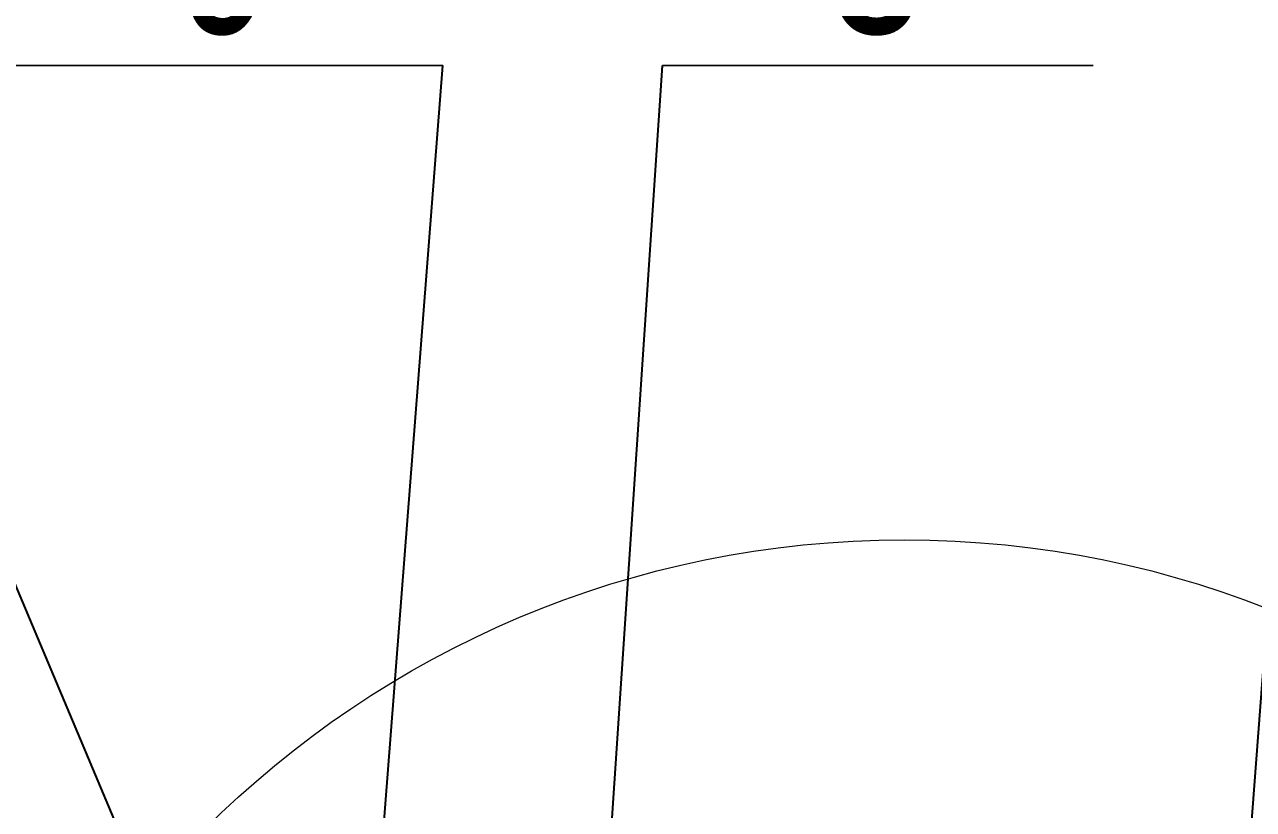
# Model space of a CAD drawing. Header units: millimetres. Extents: x 2 to 1187, y 2 to 839.
# Drawn here: x 599.64 to 633.51, y 776.47 to 798.12 of the extents above; entities that cross this region are included whole.
import ezdxf

# ---------------------------------------------------------------- set-up
doc = ezdxf.new("R2010")
doc.units = ezdxf.units.MM
doc.styles.add('SLDTEXTSTYLE2', font='TXT', dxfattribs={"width": 0.75})
doc.dimstyles.new('SLDDIMSTYLE0', dxfattribs={"dimtxt": 0.18, "dimasz": 3.302, "dimexe": 0, "dimexo": 0.0625, "dimgap": 0, "dimtad": 0, "dimtih": 1, "dimtoh": 1, "dimdec": 0, "dimrnd": 1e-09, "dimzin": 0, "dimdsep": 46, "dimtxsty": 'Standard', "dimsah": 1, "dimcen": 0.09, "dimadec": 0, "dimazin": 0, "dimtfac": 3.302, "dimtdec": 0, "dimtofl": 0, "dimtmove": 0, "dimatfit": 3, "dimfxl": 1, "dimfrac": 2, "dimtolj": 1, "dimtzin": 0, "dimarcsym": 0})

# ---------------------------------------------------------------- blocks, each defined once
blk = doc.blocks.new('SW_NOTE_0_13')
at = {"color": 0, "linetype": 'Continuous', "lineweight": 0}
for p, q in [((-11.876, 0), (0, 0)), ((0, 0), (-11.876, 0)), ((-11.876, 0), (0, 0)), ((0, 0), (-11.876, 0)), ((-11.876, 0), (0, 0)), ((0, 0), (-11.876, 0))]:
    blk.add_line(p, q, dxfattribs=at)
at = {"color": 0, "linetype": 'Continuous', "lineweight": 0, "insert": (-5.986, 5.649), "char_height": 4.762, "attachment_point": 2, "style": 'SLDTEXTSTYLE2'}
blk.add_mtext('9', dxfattribs=at)
blk = doc.blocks.new('SW_NOTE_0_14')
at = {"color": 0, "linetype": 'Continuous', "lineweight": 0}
for p, q in [((0, 0), (11.876, 0)), ((11.876, 0), (0, 0)), ((0, 0), (11.876, 0)), ((11.876, 0), (0, 0)), ((0, 0), (11.876, 0)), ((11.876, 0), (0, 0))]:
    blk.add_line(p, q, dxfattribs=at)
at = {"color": 0, "linetype": 'Continuous', "lineweight": 0, "insert": (5.89, 5.649), "char_height": 4.762, "attachment_point": 2, "style": 'SLDTEXTSTYLE2'}
blk.add_mtext('3', dxfattribs=at)

msp = doc.modelspace()

# ---------------------------------------------------------------- linework, layer by layer
at = {"color": 7, "linetype": 'Continuous', "lineweight": 18}
msp.add_circle((623.8858, 756.6149), 27.2907, dxfattribs=at)

# ---------------------------------------------------------------- block references
at = {"color": 7, "linetype": 'Continuous', "lineweight": 0}
for name, p in [('SW_NOTE_0_13', (611.1639, 796.9909)), ('SW_NOTE_0_14', (617.2209, 796.9909))]:
    msp.add_blockref(name, p, dxfattribs=at)

# ---------------------------------------------------------------- leaders
for points in [[(603.6696, 764.3025), (575.4157, 796.9909)], [(608.5108, 760.9899), (593.3492, 796.9909)], [(608.8795, 767.5801), (611.1639, 796.9909)], [(613.8858, 747.1237), (617.2209, 796.9909)], [(632.9051, 768.6307), (635.0356, 796.9909)]]:
    msp.add_leader(points, dimstyle='SLDDIMSTYLE0', dxfattribs=at)

doc.saveas('drawing.dxf')
